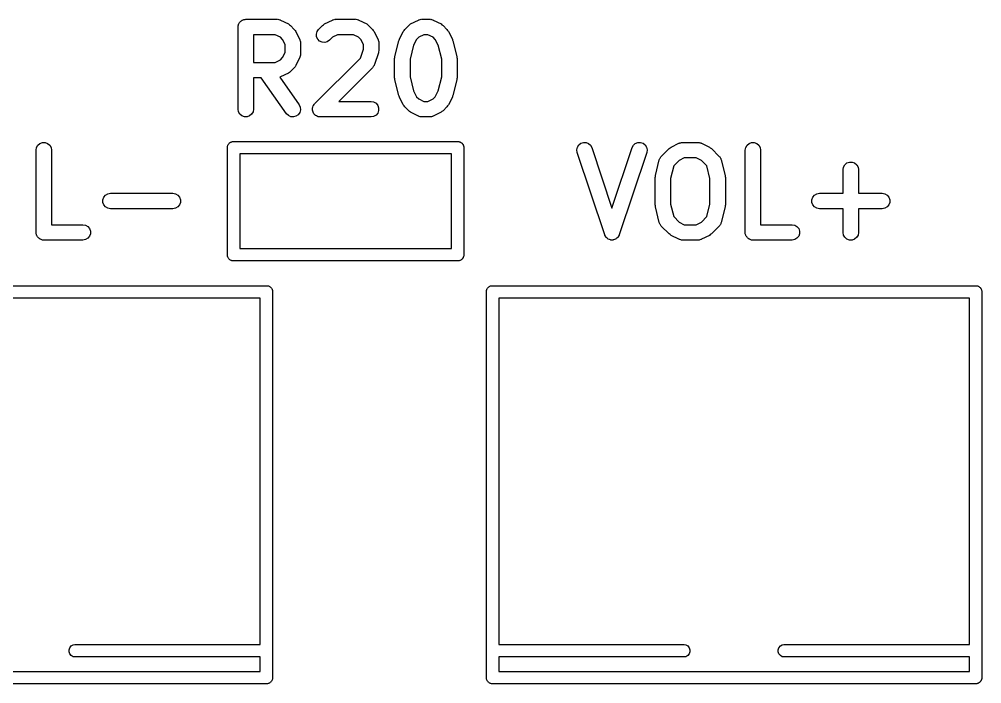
# Model space of a CAD drawing. Extents: x 553.3 to 630.8, y 408.7 to 458.1.
# Drawn here: x 589.91 to 599.27, y 410.67 to 417.13 of the extents above; entities that cross this region are included whole.
import ezdxf

# ---------------------------------------------------------------- set-up
doc = ezdxf.new("R2010")
doc.units = 0
doc.header["$MEASUREMENT"] = 0
doc.layers.add('BLACK', color=7, linetype='CONTINUOUS')

msp = doc.modelspace()

# ---------------------------------------------------------------- linework, layer by layer
at = {"layer": 'BLACK', "linetype": 'CONTINUOUS'}
for p, q in [((592.035, 417.058), (592.036, 417.065)), ((592.035, 416.258), (592.035, 417.058)), ((592.036, 417.071), (592.038, 417.077)), ((592.036, 417.065), (592.036, 417.071)), ((592.038, 417.077), (592.039, 417.084)), ((592.039, 417.084), (592.042, 417.089)), ((592.042, 417.089), (592.045, 417.096)), ((592.045, 417.096), (592.049, 417.101)), ((592.049, 417.101), (592.052, 417.106)), ((592.052, 417.106), (592.057, 417.111)), ((592.057, 417.111), (592.061, 417.116)), ((592.061, 417.116), (592.067, 417.119)), ((592.067, 417.119), (592.072, 417.123)), ((592.072, 417.123), (592.078, 417.125)), ((592.078, 417.125), (592.084, 417.129)), ((592.084, 417.129), (592.09, 417.13)), ((592.09, 417.13), (592.097, 417.132)), ((592.097, 417.132), (592.103, 417.132)), ((592.103, 417.132), (592.11, 417.133)), ((592.11, 417.133), (592.414, 417.133)), ((592.414, 417.133), (592.419, 417.132)), ((592.419, 417.132), (592.423, 417.133)), ((592.423, 417.133), (592.431, 417.13)), ((592.431, 417.13), (592.44, 417.129)), ((592.44, 417.129), (592.444, 417.126)), ((592.444, 417.126), (592.448, 417.125)), ((592.448, 417.125), (592.524, 417.087)), ((592.524, 417.087), (592.534, 417.08)), ((592.534, 417.08), (592.544, 417.073)), ((592.544, 417.073), (592.582, 417.035)), ((592.818, 417.035), (592.857, 417.073)), ((592.857, 417.073), (592.866, 417.08)), ((592.866, 417.08), (592.876, 417.087)), ((592.876, 417.087), (592.952, 417.125)), ((592.952, 417.125), (592.956, 417.126)), ((592.956, 417.126), (592.96, 417.129)), ((592.96, 417.129), (592.969, 417.13)), ((592.969, 417.13), (592.977, 417.133)), ((592.977, 417.133), (592.982, 417.132)), ((592.982, 417.132), (592.986, 417.133)), ((592.986, 417.133), (593.176, 417.133)), ((593.176, 417.133), (593.18, 417.132)), ((593.18, 417.132), (593.185, 417.133)), ((593.185, 417.133), (593.193, 417.13)), ((593.193, 417.13), (593.202, 417.129)), ((593.202, 417.129), (593.206, 417.126)), ((593.206, 417.126), (593.21, 417.125)), ((593.21, 417.125), (593.286, 417.087)), ((593.286, 417.087), (593.296, 417.08)), ((593.296, 417.08), (593.305, 417.073)), ((593.305, 417.073), (593.344, 417.035)), ((593.657, 417.035), (593.695, 417.073)), ((593.695, 417.073), (593.704, 417.08)), ((593.704, 417.08), (593.714, 417.087)), ((593.714, 417.087), (593.79, 417.125)), ((593.79, 417.125), (593.794, 417.126)), ((593.794, 417.126), (593.798, 417.129)), ((593.798, 417.129), (593.807, 417.13)), ((593.807, 417.13), (593.815, 417.133)), ((593.815, 417.133), (593.82, 417.132)), ((593.82, 417.132), (593.824, 417.133)), ((593.824, 417.133), (593.9, 417.133)), ((593.9, 417.133), (593.904, 417.132)), ((593.904, 417.132), (593.909, 417.133)), ((593.909, 417.133), (593.917, 417.13)), ((593.917, 417.13), (593.926, 417.129)), ((593.926, 417.129), (593.929, 417.126)), ((593.929, 417.126), (593.934, 417.125)), ((593.934, 417.125), (594.01, 417.087)), ((594.01, 417.087), (594.019, 417.08)), ((594.019, 417.08), (594.029, 417.073)), ((594.029, 417.073), (594.067, 417.035)), ((592.185, 416.983), (592.185, 416.714)), ((592.397, 416.983), (592.185, 416.983)), ((592.446, 416.958), (592.397, 416.983)), ((592.467, 416.937), (592.446, 416.958)), ((592.582, 417.035), (592.589, 417.025)), ((592.589, 417.025), (592.596, 417.015)), ((592.596, 417.015), (592.634, 416.939)), ((592.797, 416.988), (592.804, 417.014)), ((592.799, 416.962), (592.797, 416.988)), ((592.81, 416.939), (592.799, 416.962)), ((592.804, 417.014), (592.818, 417.035)), ((592.954, 416.958), (592.925, 416.929)), ((593.003, 416.983), (592.954, 416.958)), ((593.159, 416.983), (593.003, 416.983)), ((593.208, 416.958), (593.159, 416.983)), ((593.229, 416.937), (593.208, 416.958)), ((593.344, 417.035), (593.35, 417.025)), ((593.35, 417.025), (593.358, 417.015)), ((593.358, 417.015), (593.396, 416.939)), ((593.604, 416.939), (593.642, 417.015)), ((593.642, 417.015), (593.65, 417.025)), ((593.65, 417.025), (593.657, 417.035)), ((593.792, 416.958), (593.771, 416.937)), ((593.842, 416.983), (593.792, 416.958)), ((593.882, 416.983), (593.842, 416.983)), ((593.932, 416.958), (593.882, 416.983)), ((593.953, 416.937), (593.932, 416.958)), ((594.067, 417.035), (594.074, 417.025)), ((594.074, 417.025), (594.081, 417.015)), ((594.081, 417.015), (594.12, 416.939)), ((592.492, 416.888), (592.467, 416.937)), ((592.492, 416.809), (592.492, 416.888)), ((592.634, 416.939), (592.635, 416.935)), ((592.635, 416.935), (592.637, 416.931)), ((592.637, 416.931), (592.639, 416.923)), ((592.639, 416.923), (592.641, 416.914)), ((592.641, 416.914), (592.641, 416.91)), ((592.641, 416.91), (592.642, 416.906)), ((592.642, 416.906), (592.642, 416.791)), ((592.828, 416.92), (592.81, 416.939)), ((592.852, 416.909), (592.828, 416.92)), ((592.878, 416.907), (592.852, 416.909)), ((592.903, 416.914), (592.878, 416.907)), ((592.925, 416.929), (592.903, 416.914)), ((593.254, 416.888), (593.229, 416.937)), ((593.254, 416.842), (593.254, 416.888)), ((593.396, 416.939), (593.397, 416.935)), ((593.397, 416.935), (593.399, 416.931)), ((593.399, 416.931), (593.401, 416.923)), ((593.401, 416.923), (593.403, 416.914)), ((593.403, 416.914), (593.403, 416.91)), ((593.403, 416.91), (593.404, 416.906)), ((593.404, 416.906), (593.404, 416.83)), ((593.561, 416.772), (593.599, 416.924)), ((593.599, 416.924), (593.602, 416.931)), ((593.602, 416.931), (593.604, 416.939)), ((593.742, 416.88), (593.708, 416.744)), ((593.771, 416.937), (593.742, 416.88)), ((593.982, 416.88), (593.953, 416.937)), ((594.016, 416.744), (593.982, 416.88)), ((594.12, 416.939), (594.122, 416.931)), ((594.122, 416.931), (594.125, 416.924)), ((594.125, 416.924), (594.163, 416.772)), ((592.467, 416.76), (592.492, 416.809)), ((592.637, 416.766), (592.635, 416.762)), ((592.639, 416.774), (592.637, 416.766)), ((592.641, 416.783), (592.639, 416.774)), ((592.642, 416.791), (592.641, 416.787)), ((592.641, 416.787), (592.641, 416.783)), ((593.225, 416.756), (593.254, 416.842)), ((593.4, 416.806), (593.362, 416.692)), ((593.402, 416.818), (593.4, 416.806)), ((593.404, 416.83), (593.402, 416.818)), ((593.56, 416.762), (593.561, 416.772)), ((594.163, 416.772), (594.164, 416.762)), ((592.185, 416.714), (592.397, 416.714)), ((592.397, 416.714), (592.446, 416.739)), ((592.446, 416.739), (592.467, 416.76)), ((592.589, 416.672), (592.582, 416.662)), ((592.596, 416.682), (592.589, 416.672)), ((592.634, 416.758), (592.596, 416.682)), ((592.635, 416.762), (592.634, 416.758)), ((592.78, 416.311), (593.225, 416.756)), ((593.353, 416.676), (593.349, 416.669)), ((593.358, 416.684), (593.353, 416.676)), ((593.36, 416.688), (593.358, 416.684)), ((593.362, 416.692), (593.36, 416.688)), ((593.558, 416.753), (593.56, 416.762)), ((593.558, 416.563), (593.558, 416.753)), ((593.708, 416.744), (593.708, 416.572)), ((594.016, 416.572), (594.016, 416.744)), ((594.164, 416.762), (594.166, 416.753)), ((594.166, 416.753), (594.166, 416.563)), ((592.524, 416.61), (592.448, 416.572)), ((592.534, 416.617), (592.524, 416.61)), ((592.544, 416.624), (592.534, 416.617)), ((592.582, 416.662), (592.544, 416.624)), ((593.344, 416.662), (593.014, 416.333)), ((593.346, 416.666), (593.344, 416.662)), ((593.349, 416.669), (593.346, 416.666)), ((592.261, 416.564), (592.185, 416.564)), ((592.185, 416.564), (592.185, 416.258)), ((592.505, 416.215), (592.261, 416.564)), ((592.444, 416.571), (592.441, 416.569)), ((592.441, 416.569), (592.628, 416.301)), ((592.448, 416.572), (592.444, 416.571)), ((593.56, 416.554), (593.558, 416.563)), ((593.561, 416.545), (593.56, 416.554)), ((593.599, 416.392), (593.561, 416.545)), ((593.708, 416.572), (593.742, 416.437)), ((593.982, 416.437), (594.016, 416.572)), ((594.163, 416.545), (594.125, 416.392)), ((594.164, 416.554), (594.163, 416.545)), ((594.166, 416.563), (594.164, 416.554)), ((593.602, 416.385), (593.599, 416.392)), ((593.742, 416.437), (593.771, 416.379)), ((593.953, 416.379), (593.982, 416.437)), ((594.125, 416.392), (594.122, 416.385)), ((592.628, 416.301), (592.639, 416.277)), ((592.768, 416.296), (592.775, 416.303)), ((592.775, 416.303), (592.78, 416.311)), ((593.014, 416.333), (593.329, 416.333)), ((593.329, 416.333), (593.354, 416.329)), ((593.354, 416.329), (593.377, 416.316)), ((593.377, 416.316), (593.394, 416.296)), ((593.604, 416.377), (593.602, 416.385)), ((593.642, 416.301), (593.604, 416.377)), ((593.65, 416.291), (593.642, 416.301)), ((593.771, 416.379), (593.792, 416.358)), ((593.792, 416.358), (593.842, 416.333)), ((593.842, 416.333), (593.882, 416.333)), ((593.882, 416.333), (593.932, 416.358)), ((593.932, 416.358), (593.953, 416.379)), ((594.081, 416.301), (594.074, 416.291)), ((594.12, 416.377), (594.081, 416.301)), ((594.122, 416.385), (594.12, 416.377)), ((592.039, 416.232), (592.035, 416.258)), ((592.052, 416.21), (592.039, 416.232)), ((592.072, 416.193), (592.052, 416.21)), ((592.167, 416.21), (592.147, 416.193)), ((592.18, 416.232), (592.167, 416.21)), ((592.185, 416.258), (592.18, 416.232)), ((592.524, 416.197), (592.505, 416.215)), ((592.62, 416.205), (592.598, 416.19)), ((592.635, 416.226), (592.62, 416.205)), ((592.641, 416.252), (592.635, 416.226)), ((592.639, 416.277), (592.641, 416.252)), ((592.759, 416.265), (592.76, 416.268)), ((592.76, 416.255), (592.759, 416.265)), ((592.76, 416.271), (592.763, 416.28)), ((592.76, 416.268), (592.76, 416.271)), ((592.76, 416.245), (592.76, 416.255)), ((592.761, 416.242), (592.76, 416.245)), ((592.761, 416.239), (592.761, 416.242)), ((592.765, 416.23), (592.761, 416.239)), ((592.763, 416.28), (592.765, 416.29)), ((592.765, 416.29), (592.767, 416.292)), ((592.768, 416.221), (592.765, 416.23)), ((592.767, 416.292), (592.768, 416.296)), ((592.771, 416.218), (592.768, 416.221)), ((592.772, 416.215), (592.771, 416.218)), ((592.779, 416.208), (592.772, 416.215)), ((592.785, 416.201), (592.779, 416.208)), ((593.394, 416.221), (593.377, 416.201)), ((593.394, 416.296), (593.402, 416.271)), ((593.402, 416.245), (593.394, 416.221)), ((593.402, 416.271), (593.402, 416.245)), ((593.657, 416.281), (593.65, 416.291)), ((593.695, 416.243), (593.657, 416.281)), ((593.704, 416.236), (593.695, 416.243)), ((593.714, 416.229), (593.704, 416.236)), ((593.79, 416.191), (593.714, 416.229)), ((594.01, 416.229), (593.934, 416.191)), ((594.019, 416.236), (594.01, 416.229)), ((594.029, 416.243), (594.019, 416.236)), ((594.067, 416.281), (594.029, 416.243)), ((594.074, 416.291), (594.067, 416.281)), ((592.097, 416.184), (592.072, 416.193)), ((592.123, 416.184), (592.097, 416.184)), ((592.147, 416.193), (592.123, 416.184)), ((592.547, 416.186), (592.524, 416.197)), ((592.573, 416.183), (592.547, 416.186)), ((592.598, 416.19), (592.573, 416.183)), ((592.788, 416.199), (592.785, 416.201)), ((592.79, 416.197), (592.788, 416.199)), ((592.799, 416.193), (592.79, 416.197)), ((592.808, 416.188), (592.799, 416.193)), ((592.811, 416.187), (592.808, 416.188)), ((592.814, 416.186), (592.811, 416.187)), ((592.824, 416.185), (592.814, 416.186)), ((592.833, 416.183), (592.824, 416.185)), ((593.329, 416.183), (592.833, 416.183)), ((593.354, 416.188), (593.329, 416.183)), ((593.377, 416.201), (593.354, 416.188)), ((593.794, 416.19), (593.79, 416.191)), ((593.798, 416.188), (593.794, 416.19)), ((593.807, 416.186), (593.798, 416.188)), ((593.815, 416.184), (593.807, 416.186)), ((593.82, 416.184), (593.815, 416.184)), ((593.824, 416.183), (593.82, 416.184)), ((593.9, 416.183), (593.824, 416.183)), ((593.904, 416.184), (593.9, 416.183)), ((593.909, 416.184), (593.904, 416.184)), ((593.917, 416.186), (593.909, 416.184)), ((593.926, 416.188), (593.917, 416.186)), ((593.929, 416.19), (593.926, 416.188)), ((593.934, 416.191), (593.929, 416.19)), ((590.087, 415.909), (590.107, 415.926)), ((590.107, 415.926), (590.131, 415.935)), ((590.131, 415.935), (590.157, 415.935)), ((590.157, 415.935), (590.182, 415.926)), ((590.182, 415.926), (590.202, 415.909)), ((591.942, 415.919), (591.944, 415.923)), ((591.944, 415.923), (591.948, 415.927)), ((591.948, 415.927), (591.952, 415.931)), ((591.952, 415.931), (591.956, 415.933)), ((591.956, 415.933), (591.961, 415.937)), ((591.961, 415.937), (591.966, 415.939)), ((591.966, 415.939), (591.97, 415.941)), ((591.97, 415.941), (591.975, 415.942)), ((591.975, 415.942), (591.98, 415.944)), ((591.98, 415.944), (591.986, 415.944)), ((591.986, 415.944), (591.986, 415.944)), ((591.986, 415.944), (594.176, 415.944)), ((594.176, 415.944), (594.176, 415.944)), ((594.176, 415.944), (594.182, 415.944)), ((594.182, 415.944), (594.187, 415.942)), ((594.187, 415.942), (594.192, 415.941)), ((594.192, 415.941), (594.196, 415.939)), ((594.196, 415.939), (594.201, 415.937)), ((594.201, 415.937), (594.206, 415.933)), ((594.206, 415.933), (594.21, 415.931)), ((594.21, 415.931), (594.214, 415.927)), ((594.214, 415.927), (594.218, 415.923)), ((594.218, 415.923), (594.22, 415.919)), ((595.35, 415.911), (595.371, 415.927)), ((595.371, 415.927), (595.395, 415.935)), ((595.395, 415.935), (595.421, 415.935)), ((595.421, 415.935), (595.445, 415.925)), ((595.445, 415.925), (595.465, 415.908)), ((595.881, 415.908), (595.9, 415.925)), ((595.9, 415.925), (595.925, 415.935)), ((595.925, 415.935), (595.951, 415.935)), ((595.951, 415.935), (595.975, 415.927)), ((595.975, 415.927), (595.996, 415.911)), ((596.249, 415.89), (596.325, 415.928)), ((596.325, 415.928), (596.329, 415.929)), ((596.329, 415.929), (596.333, 415.932)), ((596.333, 415.932), (596.342, 415.933)), ((596.342, 415.933), (596.35, 415.936)), ((596.35, 415.936), (596.354, 415.935)), ((596.354, 415.935), (596.359, 415.936)), ((596.359, 415.936), (596.511, 415.936)), ((596.511, 415.936), (596.515, 415.935)), ((596.515, 415.935), (596.52, 415.936)), ((596.52, 415.936), (596.528, 415.933)), ((596.528, 415.933), (596.537, 415.932)), ((596.537, 415.932), (596.54, 415.929)), ((596.54, 415.929), (596.545, 415.928)), ((596.545, 415.928), (596.621, 415.89)), ((596.987, 415.909), (597.007, 415.926)), ((597.007, 415.926), (597.031, 415.935)), ((597.031, 415.935), (597.057, 415.935)), ((597.057, 415.935), (597.082, 415.926)), ((597.082, 415.926), (597.102, 415.909)), ((590.069, 415.861), (590.074, 415.887)), ((590.069, 415.061), (590.069, 415.861)), ((590.074, 415.887), (590.087, 415.909)), ((590.202, 415.909), (590.215, 415.887)), ((590.215, 415.887), (590.219, 415.861)), ((590.219, 415.861), (590.219, 415.136)), ((591.931, 415.895), (591.933, 415.9)), ((591.931, 415.889), (591.931, 415.895)), ((591.931, 414.855), (591.931, 415.889)), ((591.931, 415.889), (591.931, 415.889)), ((591.933, 415.9), (591.934, 415.905)), ((591.934, 415.905), (591.936, 415.909)), ((591.936, 415.909), (591.938, 415.914)), ((591.938, 415.914), (591.942, 415.919)), ((594.22, 415.919), (594.224, 415.914)), ((594.224, 415.914), (594.226, 415.909)), ((594.226, 415.909), (594.228, 415.905)), ((594.228, 415.905), (594.229, 415.9)), ((594.229, 415.9), (594.231, 415.895)), ((594.231, 415.895), (594.231, 415.889)), ((594.231, 415.889), (594.231, 415.889)), ((594.231, 415.889), (594.231, 414.839)), ((595.331, 415.863), (595.336, 415.889)), ((595.335, 415.837), (595.331, 415.863)), ((595.602, 415.037), (595.335, 415.837)), ((595.336, 415.889), (595.35, 415.911)), ((595.465, 415.908), (595.477, 415.885)), ((595.477, 415.885), (595.673, 415.298)), ((595.673, 415.298), (595.868, 415.885)), ((596.011, 415.837), (595.744, 415.037)), ((595.868, 415.885), (595.881, 415.908)), ((595.996, 415.911), (596.009, 415.889)), ((596.009, 415.889), (596.015, 415.863)), ((596.015, 415.863), (596.011, 415.837)), ((596.153, 415.8), (596.229, 415.876)), ((596.229, 415.876), (596.239, 415.883)), ((596.239, 415.883), (596.249, 415.89)), ((596.621, 415.89), (596.63, 415.883)), ((596.63, 415.883), (596.64, 415.876)), ((596.64, 415.876), (596.716, 415.8)), ((596.969, 415.861), (596.974, 415.887)), ((596.969, 415.061), (596.969, 415.861)), ((596.974, 415.887), (596.987, 415.909)), ((597.102, 415.909), (597.115, 415.887)), ((597.115, 415.887), (597.119, 415.861)), ((597.119, 415.861), (597.119, 415.136)), ((594.111, 415.824), (592.051, 415.824)), ((592.051, 415.824), (592.051, 414.904)), ((594.111, 414.904), (594.111, 415.824)), ((596.095, 415.613), (596.133, 415.765)), ((596.133, 415.765), (596.136, 415.772)), ((596.136, 415.772), (596.138, 415.779)), ((596.138, 415.779), (596.142, 415.783)), ((596.142, 415.783), (596.144, 415.789)), ((596.144, 415.789), (596.149, 415.794)), ((596.149, 415.794), (596.153, 415.8)), ((596.327, 415.761), (596.274, 415.708)), ((596.376, 415.786), (596.327, 415.761)), ((596.493, 415.786), (596.376, 415.786)), ((596.543, 415.761), (596.493, 415.786)), ((596.596, 415.708), (596.543, 415.761)), ((596.716, 415.8), (596.721, 415.794)), ((596.721, 415.794), (596.726, 415.789)), ((596.726, 415.789), (596.728, 415.783)), ((596.728, 415.783), (596.731, 415.779)), ((596.731, 415.779), (596.733, 415.772)), ((596.733, 415.772), (596.736, 415.765)), ((596.736, 415.765), (596.774, 415.613)), ((597.939, 415.719), (597.959, 415.736)), ((597.959, 415.736), (597.984, 415.744)), ((597.984, 415.744), (598.01, 415.744)), ((598.01, 415.744), (598.034, 415.736)), ((598.034, 415.736), (598.054, 415.719)), ((596.274, 415.708), (596.243, 415.585)), ((596.626, 415.585), (596.596, 415.708)), ((597.922, 415.671), (597.926, 415.696)), ((597.922, 415.441), (597.922, 415.671)), ((597.926, 415.696), (597.939, 415.719)), ((598.054, 415.719), (598.067, 415.696)), ((598.067, 415.696), (598.072, 415.671)), ((598.072, 415.671), (598.072, 415.441)), ((596.093, 415.594), (596.095, 415.603)), ((596.093, 415.328), (596.093, 415.594)), ((596.095, 415.603), (596.095, 415.613)), ((596.243, 415.585), (596.243, 415.337)), ((596.626, 415.337), (596.626, 415.585)), ((596.774, 415.613), (596.775, 415.603)), ((596.775, 415.603), (596.776, 415.594)), ((596.776, 415.594), (596.776, 415.328)), ((590.718, 415.379), (590.727, 415.403)), ((590.718, 415.353), (590.718, 415.379)), ((590.727, 415.403), (590.744, 415.423)), ((590.744, 415.423), (590.766, 415.436)), ((590.766, 415.436), (590.792, 415.441)), ((590.792, 415.441), (591.401, 415.441)), ((591.401, 415.441), (591.427, 415.436)), ((591.427, 415.436), (591.45, 415.423)), ((591.45, 415.423), (591.466, 415.403)), ((591.466, 415.403), (591.475, 415.379)), ((591.475, 415.379), (591.475, 415.353)), ((597.618, 415.379), (597.627, 415.403)), ((597.618, 415.353), (597.618, 415.379)), ((597.627, 415.403), (597.644, 415.423)), ((597.644, 415.423), (597.666, 415.436)), ((597.666, 415.436), (597.692, 415.441)), ((597.692, 415.441), (597.922, 415.441)), ((598.072, 415.441), (598.301, 415.441)), ((598.301, 415.441), (598.327, 415.436)), ((598.327, 415.436), (598.35, 415.423)), ((598.35, 415.423), (598.366, 415.403)), ((598.366, 415.403), (598.375, 415.379)), ((598.375, 415.379), (598.375, 415.353)), ((590.727, 415.328), (590.718, 415.353)), ((590.744, 415.308), (590.727, 415.328)), ((590.766, 415.295), (590.744, 415.308)), ((590.792, 415.291), (590.766, 415.295)), ((591.401, 415.291), (590.792, 415.291)), ((591.427, 415.295), (591.401, 415.291)), ((591.45, 415.308), (591.427, 415.295)), ((591.466, 415.328), (591.45, 415.308)), ((591.475, 415.353), (591.466, 415.328)), ((596.095, 415.319), (596.093, 415.328)), ((596.095, 415.31), (596.095, 415.319)), ((596.133, 415.157), (596.095, 415.31)), ((596.243, 415.337), (596.274, 415.214)), ((596.596, 415.214), (596.626, 415.337)), ((596.774, 415.31), (596.736, 415.157)), ((596.775, 415.319), (596.774, 415.31)), ((596.776, 415.328), (596.775, 415.319)), ((597.627, 415.328), (597.618, 415.353)), ((597.644, 415.308), (597.627, 415.328)), ((597.666, 415.295), (597.644, 415.308)), ((597.692, 415.291), (597.666, 415.295)), ((597.922, 415.291), (597.692, 415.291)), ((597.922, 415.061), (597.922, 415.291)), ((598.301, 415.291), (598.072, 415.291)), ((598.072, 415.291), (598.072, 415.061)), ((598.327, 415.295), (598.301, 415.291)), ((598.35, 415.308), (598.327, 415.295)), ((598.366, 415.328), (598.35, 415.308)), ((598.375, 415.353), (598.366, 415.328)), ((596.274, 415.214), (596.327, 415.161)), ((596.543, 415.161), (596.596, 415.214)), ((590.219, 415.136), (590.525, 415.136)), ((590.525, 415.136), (590.551, 415.132)), ((590.551, 415.132), (590.573, 415.119)), ((590.573, 415.119), (590.59, 415.099)), ((590.59, 415.099), (590.599, 415.074)), ((596.136, 415.151), (596.133, 415.157)), ((596.138, 415.144), (596.136, 415.151)), ((596.142, 415.139), (596.138, 415.144)), ((596.144, 415.133), (596.142, 415.139)), ((596.149, 415.128), (596.144, 415.133)), ((596.153, 415.122), (596.149, 415.128)), ((596.229, 415.046), (596.153, 415.122)), ((596.327, 415.161), (596.376, 415.136)), ((596.376, 415.136), (596.493, 415.136)), ((596.493, 415.136), (596.543, 415.161)), ((596.716, 415.122), (596.64, 415.046)), ((596.721, 415.128), (596.716, 415.122)), ((596.726, 415.133), (596.721, 415.128)), ((596.728, 415.139), (596.726, 415.133)), ((596.731, 415.144), (596.728, 415.139)), ((596.733, 415.151), (596.731, 415.144)), ((596.736, 415.157), (596.733, 415.151)), ((597.119, 415.136), (597.425, 415.136)), ((597.425, 415.136), (597.451, 415.132)), ((597.451, 415.132), (597.473, 415.119)), ((597.473, 415.119), (597.49, 415.099)), ((597.49, 415.099), (597.499, 415.074)), ((590.07, 415.055), (590.069, 415.061)), ((590.07, 415.048), (590.07, 415.055)), ((590.073, 415.042), (590.07, 415.048)), ((590.074, 415.035), (590.073, 415.042)), ((590.077, 415.03), (590.074, 415.035)), ((590.079, 415.024), (590.077, 415.03)), ((590.084, 415.019), (590.079, 415.024)), ((590.087, 415.013), (590.084, 415.019)), ((590.092, 415.009), (590.087, 415.013)), ((590.096, 415.004), (590.092, 415.009)), ((590.102, 415), (590.096, 415.004)), ((590.107, 414.996), (590.102, 415)), ((590.113, 414.994), (590.107, 414.996)), ((590.119, 414.991), (590.113, 414.994)), ((590.125, 414.989), (590.119, 414.991)), ((590.131, 414.987), (590.125, 414.989)), ((590.138, 414.987), (590.131, 414.987)), ((590.144, 414.986), (590.138, 414.987)), ((590.525, 414.986), (590.144, 414.986)), ((590.551, 414.991), (590.525, 414.986)), ((590.573, 415.004), (590.551, 414.991)), ((590.59, 415.024), (590.573, 415.004)), ((590.599, 415.048), (590.59, 415.024)), ((590.599, 415.074), (590.599, 415.048)), ((595.603, 415.036), (595.602, 415.037)), ((595.603, 415.034), (595.603, 415.036)), ((595.609, 415.024), (595.603, 415.034)), ((595.614, 415.014), (595.609, 415.024)), ((595.616, 415.013), (595.614, 415.014)), ((595.617, 415.011), (595.616, 415.013)), ((595.625, 415.004), (595.617, 415.011)), ((595.634, 414.997), (595.625, 415.004)), ((595.636, 414.996), (595.634, 414.997)), ((595.637, 414.995), (595.636, 414.996)), ((595.648, 414.992), (595.637, 414.995)), ((595.658, 414.988), (595.648, 414.992)), ((595.66, 414.988), (595.658, 414.988)), ((595.662, 414.987), (595.66, 414.988)), ((595.673, 414.987), (595.662, 414.987)), ((595.684, 414.987), (595.673, 414.987)), ((595.686, 414.988), (595.684, 414.987)), ((595.688, 414.988), (595.686, 414.988)), ((595.698, 414.992), (595.688, 414.988)), ((595.709, 414.995), (595.698, 414.992)), ((595.71, 414.996), (595.709, 414.995)), ((595.712, 414.997), (595.71, 414.996)), ((595.72, 415.004), (595.712, 414.997)), ((595.729, 415.011), (595.72, 415.004)), ((595.73, 415.013), (595.729, 415.011)), ((595.732, 415.014), (595.73, 415.013)), ((595.737, 415.024), (595.732, 415.014)), ((595.743, 415.034), (595.737, 415.024)), ((595.744, 415.037), (595.743, 415.036)), ((595.743, 415.036), (595.743, 415.034)), ((596.239, 415.039), (596.229, 415.046)), ((596.249, 415.032), (596.239, 415.039)), ((596.325, 414.994), (596.249, 415.032)), ((596.329, 414.993), (596.325, 414.994)), ((596.333, 414.991), (596.329, 414.993)), ((596.342, 414.989), (596.333, 414.991)), ((596.35, 414.987), (596.342, 414.989)), ((596.354, 414.987), (596.35, 414.987)), ((596.359, 414.986), (596.354, 414.987)), ((596.511, 414.986), (596.359, 414.986)), ((596.515, 414.987), (596.511, 414.986)), ((596.52, 414.987), (596.515, 414.987)), ((596.528, 414.989), (596.52, 414.987)), ((596.537, 414.991), (596.528, 414.989)), ((596.54, 414.993), (596.537, 414.991)), ((596.545, 414.994), (596.54, 414.993)), ((596.621, 415.032), (596.545, 414.994)), ((596.63, 415.039), (596.621, 415.032)), ((596.64, 415.046), (596.63, 415.039)), ((596.97, 415.055), (596.969, 415.061)), ((596.97, 415.048), (596.97, 415.055)), ((596.973, 415.042), (596.97, 415.048)), ((596.974, 415.035), (596.973, 415.042)), ((596.977, 415.03), (596.974, 415.035)), ((596.979, 415.024), (596.977, 415.03)), ((596.984, 415.019), (596.979, 415.024)), ((596.987, 415.013), (596.984, 415.019)), ((596.992, 415.009), (596.987, 415.013)), ((596.996, 415.004), (596.992, 415.009)), ((597.002, 415), (596.996, 415.004)), ((597.007, 414.996), (597.002, 415)), ((597.013, 414.994), (597.007, 414.996)), ((597.019, 414.991), (597.013, 414.994)), ((597.025, 414.989), (597.019, 414.991)), ((597.031, 414.987), (597.025, 414.989)), ((597.038, 414.987), (597.031, 414.987)), ((597.044, 414.986), (597.038, 414.987)), ((597.425, 414.986), (597.044, 414.986)), ((597.451, 414.991), (597.425, 414.986)), ((597.473, 415.004), (597.451, 414.991)), ((597.49, 415.024), (597.473, 415.004)), ((597.499, 415.048), (597.49, 415.024)), ((597.499, 415.074), (597.499, 415.048)), ((597.926, 415.035), (597.922, 415.061)), ((597.939, 415.013), (597.926, 415.035)), ((597.959, 414.996), (597.939, 415.013)), ((597.984, 414.987), (597.959, 414.996)), ((598.01, 414.987), (597.984, 414.987)), ((598.034, 414.996), (598.01, 414.987)), ((598.054, 415.013), (598.034, 414.996)), ((598.067, 415.035), (598.054, 415.013)), ((598.072, 415.061), (598.067, 415.035)), ((592.051, 414.904), (594.111, 414.904)), ((591.931, 414.833), (591.931, 414.855)), ((591.933, 414.828), (591.931, 414.833)), ((591.934, 414.823), (591.933, 414.828)), ((591.936, 414.819), (591.934, 414.823)), ((591.938, 414.814), (591.936, 414.819)), ((591.942, 414.809), (591.938, 414.814)), ((591.944, 414.805), (591.942, 414.809)), ((591.948, 414.801), (591.944, 414.805)), ((591.952, 414.797), (591.948, 414.801)), ((594.214, 414.801), (594.21, 414.797)), ((594.218, 414.805), (594.214, 414.801)), ((594.22, 414.809), (594.218, 414.805)), ((594.224, 414.814), (594.22, 414.809)), ((594.226, 414.819), (594.224, 414.814)), ((594.228, 414.823), (594.226, 414.819)), ((594.229, 414.828), (594.228, 414.823)), ((594.231, 414.833), (594.229, 414.828)), ((594.231, 414.839), (594.231, 414.839)), ((594.231, 414.839), (594.231, 414.833)), ((591.956, 414.795), (591.952, 414.797)), ((591.961, 414.791), (591.956, 414.795)), ((591.966, 414.789), (591.961, 414.791)), ((591.97, 414.787), (591.966, 414.789)), ((591.975, 414.786), (591.97, 414.787)), ((591.98, 414.784), (591.975, 414.786)), ((591.986, 414.784), (591.98, 414.784)), ((594.176, 414.784), (591.986, 414.784)), ((591.986, 414.784), (591.986, 414.784)), ((594.182, 414.784), (594.176, 414.784)), ((594.176, 414.784), (594.176, 414.784)), ((594.187, 414.786), (594.182, 414.784)), ((594.192, 414.787), (594.187, 414.786)), ((594.196, 414.789), (594.192, 414.787)), ((594.201, 414.791), (594.196, 414.789)), ((594.206, 414.795), (594.201, 414.791)), ((594.21, 414.797), (594.206, 414.795)), ((587.606, 414.543), (592.316, 414.543)), ((592.316, 414.543), (592.322, 414.543)), ((592.316, 414.543), (592.316, 414.543)), ((592.322, 414.543), (592.327, 414.541)), ((592.327, 414.541), (592.332, 414.54)), ((592.332, 414.54), (592.336, 414.538)), ((592.336, 414.538), (592.341, 414.536)), ((592.341, 414.536), (592.346, 414.532)), ((592.346, 414.532), (592.35, 414.53)), ((592.35, 414.53), (592.354, 414.526)), ((592.354, 414.526), (592.358, 414.522)), ((592.358, 414.522), (592.36, 414.518)), ((592.36, 414.518), (592.364, 414.513)), ((594.458, 414.513), (594.462, 414.518)), ((594.462, 414.518), (594.464, 414.522)), ((594.464, 414.522), (594.468, 414.526)), ((594.468, 414.526), (594.472, 414.53)), ((594.472, 414.53), (594.476, 414.532)), ((594.476, 414.532), (594.481, 414.536)), ((594.481, 414.536), (594.486, 414.538)), ((594.486, 414.538), (594.49, 414.54)), ((594.49, 414.54), (594.495, 414.541)), ((594.495, 414.541), (594.5, 414.543)), ((594.5, 414.543), (594.506, 414.543)), ((594.506, 414.543), (594.506, 414.543)), ((594.506, 414.543), (599.216, 414.543)), ((599.216, 414.543), (599.222, 414.543)), ((599.216, 414.543), (599.216, 414.543)), ((599.222, 414.543), (599.227, 414.541)), ((599.227, 414.541), (599.232, 414.54)), ((599.232, 414.54), (599.236, 414.538)), ((599.236, 414.538), (599.241, 414.536)), ((599.241, 414.536), (599.246, 414.532)), ((599.246, 414.532), (599.25, 414.53)), ((599.25, 414.53), (599.254, 414.526)), ((599.254, 414.526), (599.258, 414.522)), ((599.258, 414.522), (599.26, 414.518)), ((599.26, 414.518), (599.264, 414.513)), ((592.364, 414.513), (592.366, 414.508)), ((592.366, 414.508), (592.368, 414.504)), ((592.368, 414.504), (592.369, 414.499)), ((592.369, 414.499), (592.371, 414.494)), ((592.371, 414.494), (592.371, 414.488)), ((592.371, 414.488), (592.371, 414.488)), ((592.371, 414.488), (592.371, 410.728)), ((594.451, 414.494), (594.453, 414.499)), ((594.451, 414.488), (594.451, 414.494)), ((594.451, 410.728), (594.451, 414.488)), ((594.453, 414.499), (594.454, 414.504)), ((594.454, 414.504), (594.456, 414.508)), ((594.456, 414.508), (594.458, 414.513)), ((599.264, 414.513), (599.266, 414.508)), ((599.266, 414.508), (599.268, 414.504)), ((599.268, 414.504), (599.269, 414.499)), ((599.269, 414.499), (599.271, 414.494)), ((599.271, 414.494), (599.271, 414.488)), ((599.271, 414.488), (599.271, 414.488)), ((599.271, 414.488), (599.271, 410.728)), ((592.251, 414.423), (587.671, 414.423)), ((592.251, 411.053), (592.251, 414.423)), ((594.571, 414.423), (594.571, 411.053)), ((599.151, 414.423), (594.571, 414.423)), ((599.151, 411.053), (599.151, 414.423)), ((590.43, 411.05), (590.446, 411.053)), ((590.446, 411.053), (592.251, 411.053)), ((594.571, 411.053), (596.376, 411.053)), ((596.376, 411.053), (596.392, 411.05)), ((597.33, 411.05), (597.346, 411.053)), ((597.346, 411.053), (599.151, 411.053)), ((590.391, 411.004), (590.398, 411.023)), ((590.391, 410.982), (590.391, 411.004)), ((590.398, 410.963), (590.391, 410.982)), ((590.398, 411.023), (590.412, 411.04)), ((590.412, 410.946), (590.398, 410.963)), ((590.412, 411.04), (590.43, 411.05)), ((596.392, 411.05), (596.41, 411.04)), ((596.41, 411.04), (596.424, 411.023)), ((596.424, 410.963), (596.41, 410.946)), ((596.424, 411.023), (596.431, 411.004)), ((596.431, 410.982), (596.424, 410.963)), ((596.431, 411.004), (596.431, 410.982)), ((597.291, 411.004), (597.298, 411.023)), ((597.291, 410.982), (597.291, 411.004)), ((597.298, 410.963), (597.291, 410.982)), ((597.298, 411.023), (597.312, 411.04)), ((597.312, 410.946), (597.298, 410.963)), ((597.312, 411.04), (597.33, 411.05)), ((590.43, 410.936), (590.412, 410.946)), ((590.446, 410.933), (590.43, 410.936)), ((592.251, 410.933), (590.446, 410.933)), ((592.251, 410.793), (592.251, 410.933)), ((596.376, 410.933), (594.571, 410.933)), ((594.571, 410.933), (594.571, 410.793)), ((596.392, 410.936), (596.376, 410.933)), ((596.41, 410.946), (596.392, 410.936)), ((597.33, 410.936), (597.312, 410.946)), ((597.346, 410.933), (597.33, 410.936)), ((599.151, 410.933), (597.346, 410.933)), ((599.151, 410.793), (599.151, 410.933)), ((587.671, 410.793), (592.251, 410.793)), ((594.571, 410.793), (599.151, 410.793)), ((592.336, 410.678), (592.332, 410.676)), ((592.341, 410.68), (592.336, 410.678)), ((592.346, 410.684), (592.341, 410.68)), ((592.35, 410.686), (592.346, 410.684)), ((592.354, 410.69), (592.35, 410.686)), ((592.358, 410.694), (592.354, 410.69)), ((592.36, 410.698), (592.358, 410.694)), ((592.364, 410.703), (592.36, 410.698)), ((592.366, 410.708), (592.364, 410.703)), ((592.368, 410.712), (592.366, 410.708)), ((592.369, 410.717), (592.368, 410.712)), ((592.371, 410.722), (592.369, 410.717)), ((592.371, 410.728), (592.371, 410.728)), ((592.371, 410.728), (592.371, 410.722)), ((594.451, 410.722), (594.451, 410.728)), ((594.451, 410.728), (594.451, 410.728)), ((594.453, 410.717), (594.451, 410.722)), ((594.454, 410.712), (594.453, 410.717)), ((594.456, 410.707), (594.454, 410.712)), ((594.458, 410.703), (594.456, 410.707)), ((594.462, 410.699), (594.458, 410.703)), ((594.464, 410.694), (594.462, 410.699)), ((594.469, 410.69), (594.464, 410.694)), ((594.472, 410.686), (594.469, 410.69)), ((594.476, 410.684), (594.472, 410.686)), ((594.481, 410.68), (594.476, 410.684)), ((594.486, 410.678), (594.481, 410.68)), ((594.49, 410.676), (594.486, 410.678)), ((599.236, 410.678), (599.232, 410.676)), ((599.241, 410.68), (599.236, 410.678)), ((599.246, 410.684), (599.241, 410.68)), ((599.25, 410.686), (599.246, 410.684)), ((599.254, 410.69), (599.25, 410.686)), ((599.258, 410.694), (599.254, 410.69)), ((599.26, 410.698), (599.258, 410.694)), ((599.264, 410.703), (599.26, 410.698)), ((599.266, 410.708), (599.264, 410.703)), ((599.268, 410.712), (599.266, 410.708)), ((599.269, 410.717), (599.268, 410.712)), ((599.271, 410.722), (599.269, 410.717)), ((599.271, 410.728), (599.271, 410.728)), ((599.271, 410.728), (599.271, 410.722)), ((592.3, 410.673), (587.622, 410.673)), ((592.322, 410.673), (592.3, 410.673)), ((592.3, 410.673), (592.3, 410.673)), ((592.327, 410.675), (592.322, 410.673)), ((592.332, 410.676), (592.327, 410.675)), ((594.495, 410.675), (594.49, 410.676)), ((594.5, 410.673), (594.495, 410.675)), ((594.522, 410.673), (594.5, 410.673)), ((599.2, 410.673), (594.522, 410.673)), ((594.522, 410.673), (594.522, 410.673)), ((599.222, 410.673), (599.2, 410.673)), ((599.2, 410.673), (599.2, 410.673)), ((599.227, 410.675), (599.222, 410.673)), ((599.232, 410.676), (599.227, 410.675))]:
    msp.add_line(p, q, dxfattribs=at)

doc.saveas('drawing.dxf')
